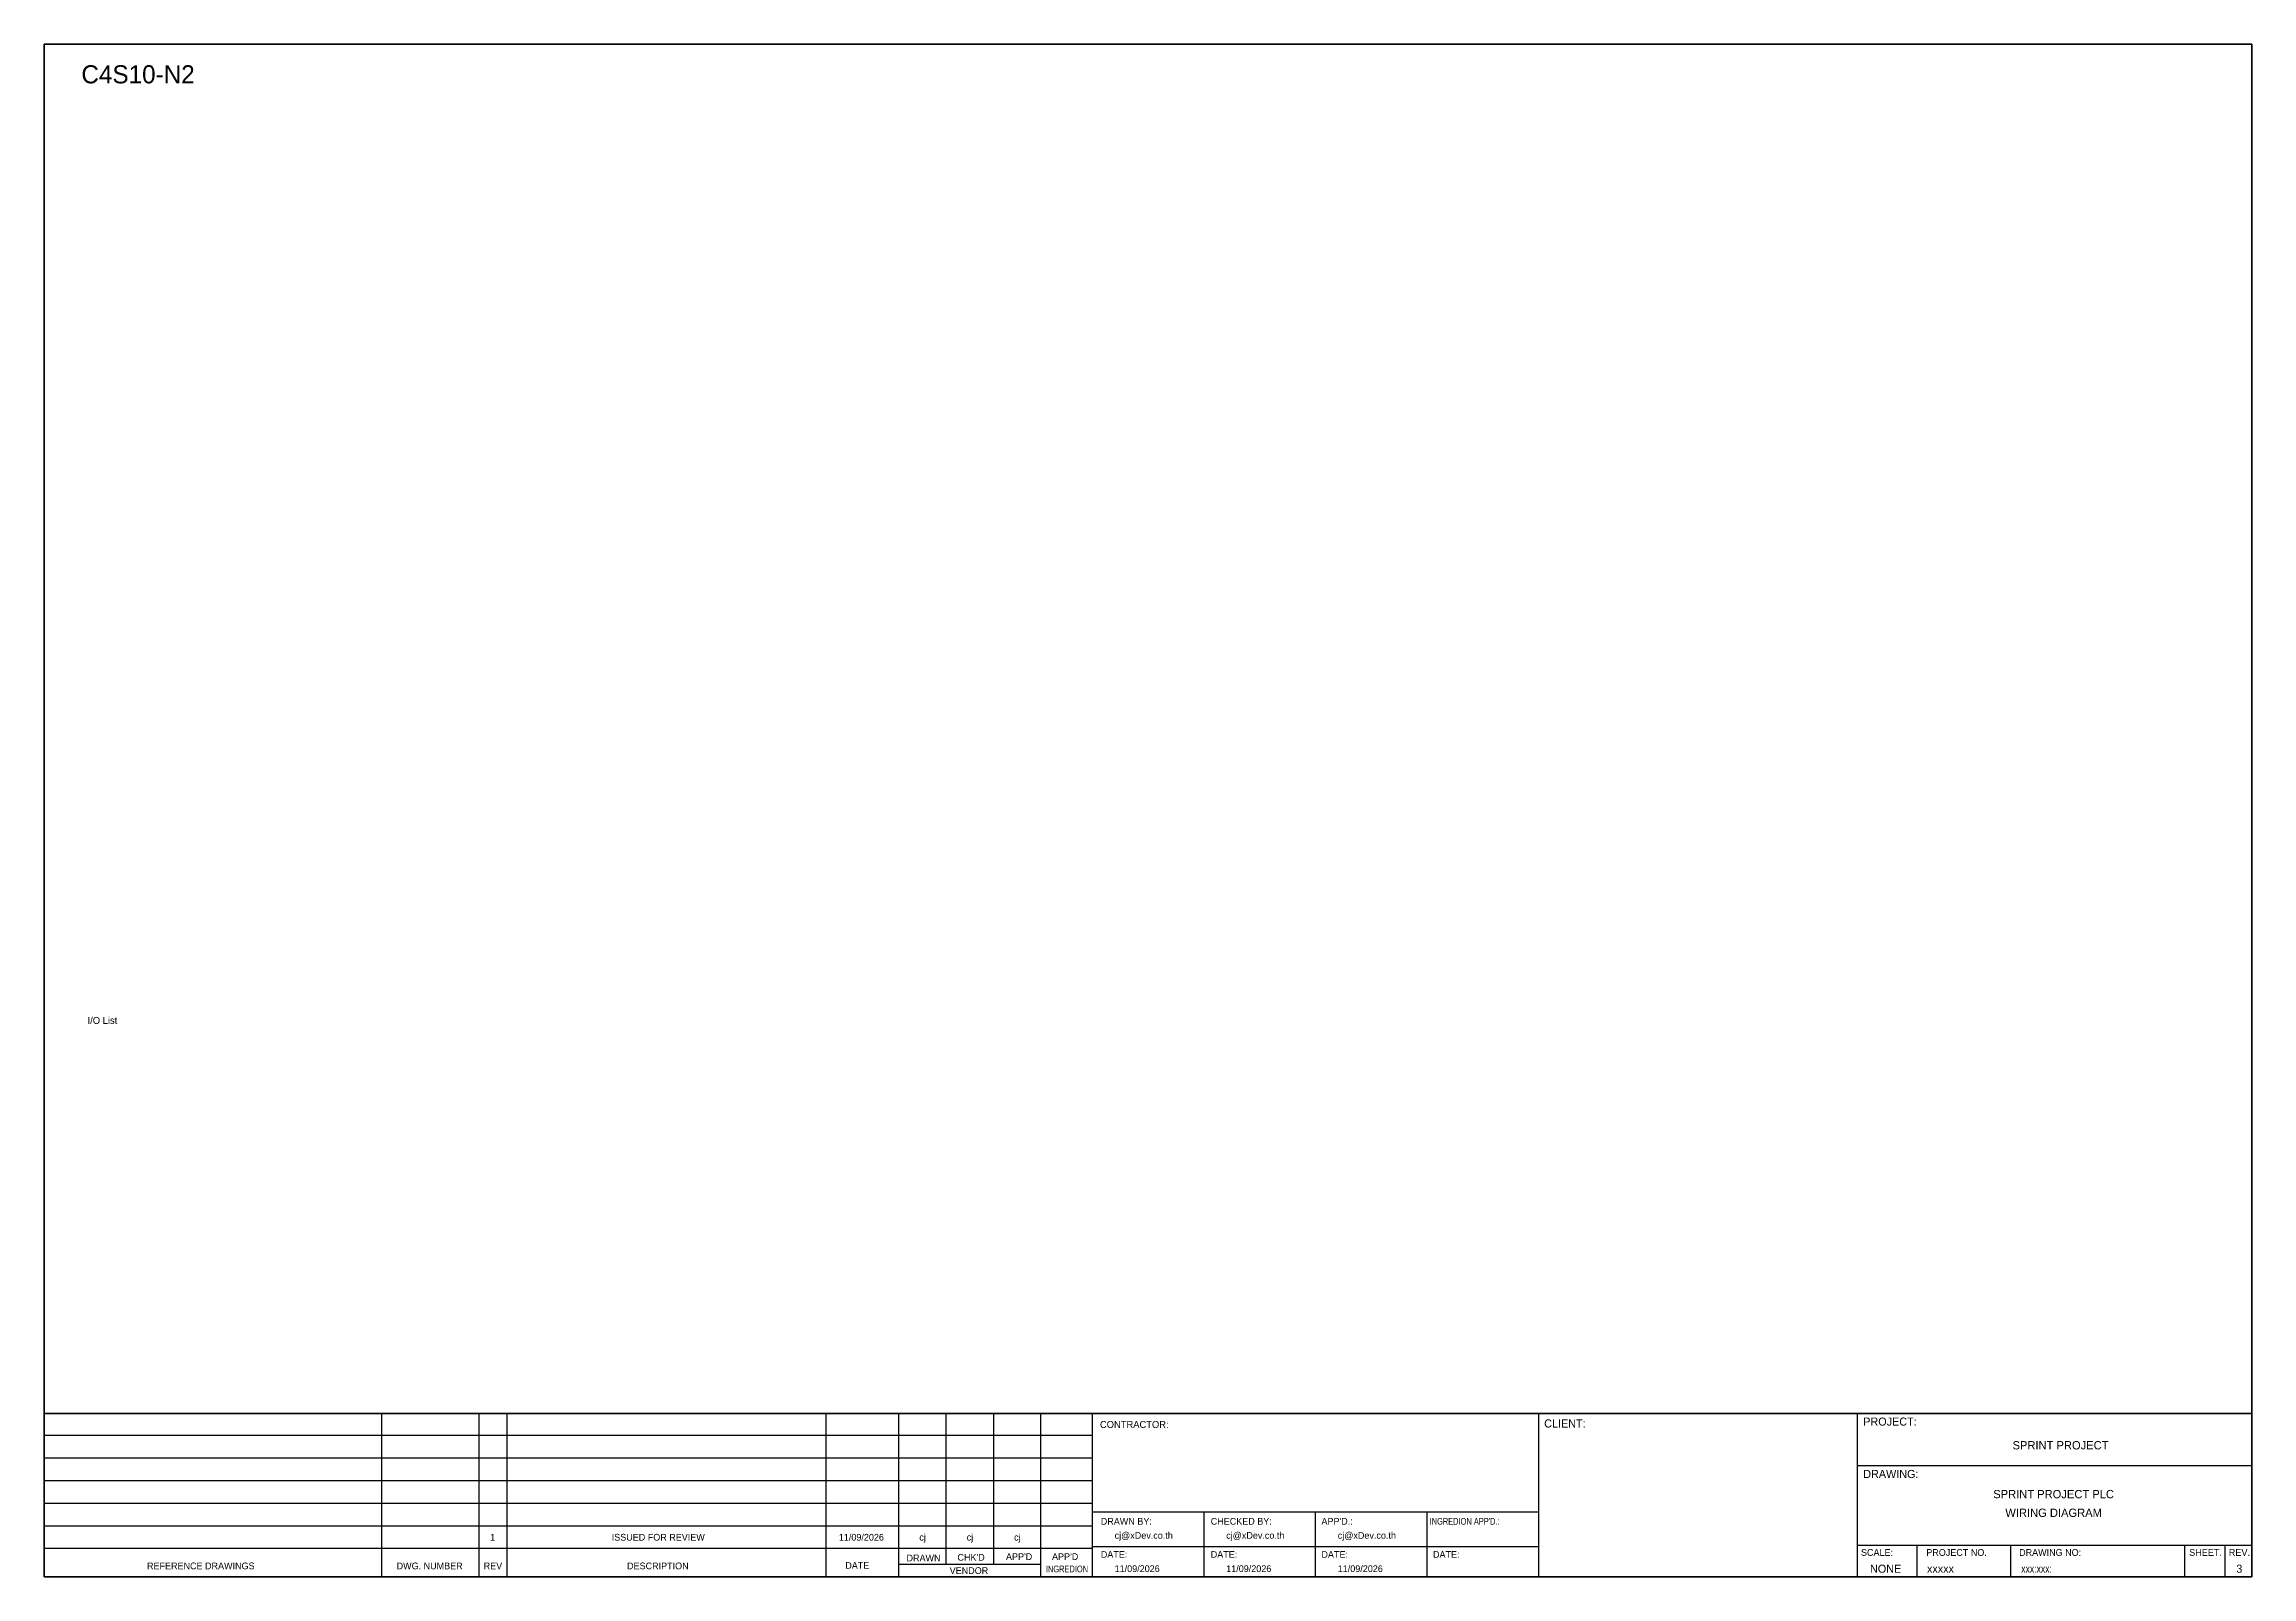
# Model space of a CAD drawing. Header units: metres. Extents: x 0 to 62600, y 0 to 2704.
# Drawn here: x 12580 to 16473, y 0 to 2704 of the extents above; entities that cross this region are included whole.
import ezdxf
from ezdxf.enums import TextEntityAlignment as Align

# ---------------------------------------------------------------- set-up
doc = ezdxf.new("R2010")
doc.units = ezdxf.units.M

msp = doc.modelspace()

# ---------------------------------------------------------------- linework, layer by layer
at = {"color": 4}
for p, q in [((15882.2, 56.1), (15882.2, 0)), ((16047.5, 56.1), (16047.5, 0))]:
    msp.add_line(p, q, dxfattribs=at)
at = {"color": 4, "ltscale": 0.5}
for p, q in [((16354.6, 56.1), (16354.6, 0)), ((16354.6, 56.1), (16354.6, 0)), ((16425.8, 56.1), (16425.8, 0)), ((16425.8, 56.1), (16425.8, 0))]:
    msp.add_line(p, q, dxfattribs=at)
at = {"layer": 'GT_1', "color": 4}
for p, q in [((13175.3, 0), (13175.3, 288.2)), ((13347.2, 0), (13347.2, 288.2)), ((13396.3, 0), (13396.3, 288.2)), ((13959, 0), (13959, 288.2)), ((14087.3, 0), (14087.3, 288.2)), ((14170.9, 21.8), (14170.9, 288.2)), ((14254.4, 21.8), (14254.4, 288.2)), ((14337.7, 0), (14337.7, 288.2)), ((14428.7, 0), (14428.7, 288.2)), ((15215.7, 0), (15215.7, 288.2)), ((15778, 0), (15778, 288.2)), ((15778, 0), (15778, 288.2)), ((15778, 0), (15778, 288.2)), ((14428.7, 249.3), (12579.9, 249.3)), ((14428.7, 209.5), (12579.9, 209.5)), ((14428.7, 169.6), (12579.9, 169.6)), ((14428.7, 129.7), (12579.9, 129.7)), ((14428.7, 89.7), (12579.9, 89.7)), ((15215.7, 114.3), (14428.7, 114.3)), ((14625.5, 0), (14625.5, 114.3)), ((14822.2, 0), (14822.2, 114.3)), ((15019, 0), (15019, 114.3)), ((14428.6, 49.8), (12579.9, 49.8)), ((15215.7, 52.9), (14428.7, 52.9)), ((15778, 56.1), (16473.2, 56.1)), ((14337.7, 21.8), (14087.3, 21.8))]:
    msp.add_line(p, q, dxfattribs=at)
at = {"layer": 'HELPPOINT', "color": 4, "lineweight": 35}
for p, q in [((12579.9, 0), (12579.9, 2704.2)), ((12579.9, 2704.2), (16473.2, 2704.2)), ((12579.9, 0), (12579.9, 2704.2)), ((12579.9, 2704.2), (16473.2, 2704.2)), ((16473.2, 2704.2), (16473.2, 0)), ((16473.2, 2704.2), (16473.2, 0)), ((16473.2, 0), (12579.9, 0)), ((16473.2, 0), (12579.9, 0))]:
    msp.add_line(p, q, dxfattribs=at)
at = {"layer": 'HELPPOINT', "color": 4}
for p, q in [((15778, 196.6), (16473.2, 196.6)), ((15778, 196.6), (16473.2, 196.6)), ((15778, 56.1), (16473.2, 56.1))]:
    msp.add_line(p, q, dxfattribs=at)
at = {"layer": 'MEMBER', "color": 4, "lineweight": 35}
msp.add_line((12579.9, 288.2), (16473.2, 288.2), dxfattribs=at)
msp.add_line((12579.9, 288.2), (16473.2, 288.2), dxfattribs=at)
at = {"layer": 'MEMBER', "color": 4}
for p, q in [((15778, 196.6), (16473.2, 196.6)), ((15778, 196.6), (16473.2, 196.6)), ((15778, 56.1), (16473.2, 56.1)), ((15778, 56.1), (16473.2, 56.1))]:
    msp.add_line(p, q, dxfattribs=at)

# ---------------------------------------------------------------- texts
at = {"color": 2}
msp.add_text('C4S10-N2', height=32, dxfattribs=at).set_placement((12645.6, 2635))
at = {"color": 4, "ltscale": 100}
for s, p in [('SPRINT PROJECT', (16135.8, 232.2)), ('SPRINT PROJECT PLC', (16123.6, 146)), ('WIRING DIAGRAM', (16123.6, 113.1))]:
    msp.add_text(s, height=14.693, dxfattribs=at).set_placement(p, align=Align.MIDDLE_CENTER)
at = {"layer": 'GT_1', "color": 4}
for s, p in [('CLIENT:', (15225.2, 263.5)), ('PROJECT:', (15787.9, 266.8)), ('DRAWING:', (15787.9, 174.4))]:
    msp.add_text(s, height=14.25, dxfattribs=at).set_placement(p)
at = {"layer": 'MEMBER', "color": 4, "ltscale": 0.8}
for s, height, p in [('I/O List', 12.35, (12656.5, 975.6)), ('CONTRACTOR:', 12.35, (14441.8, 262.7)), ('DRAWN BY:', 11.88, (14443.3, 92.1)), ('cj@xDev.co.th', 11.875, (14467.7, 67.2)), ('CHECKED BY:', 11.875, (14637.2, 92.1)), ('cj@xDev.co.th', 11.875, (14664.5, 67.2)), ("APP'D.:", 11.88, (14832.4, 92.1)), ('cj@xDev.co.th', 11.875, (14861.2, 67.2)), ('DRAWN', 11.88, (14100.7, 27.3)), ("CHK'D", 11.88, (14190.5, 28.5)), ("APP'D", 11.88, (14276.1, 29.7)), ("APP'D", 11.88, (14357.3, 29.7)), ('DATE:', 11.88, (14443.3, 33.6)), ('DATE:', 11.88, (14637.2, 33.6)), ('DATE:', 11.88, (14832.4, 33.6)), ('DATE:', 11.88, (15029.2, 33.6)), ('SCALE:', 11.88, (15783.9, 37.1)), ('PROJECT NO.', 11.875, (15899.1, 37.1)), ('DRAWING NO:', 11.875, (16062.8, 37.1)), ('SHEET.', 12, (16362.6, 37.1)), ('REV.', 12, (16432.5, 37.1)), ('REFERENCE DRAWINGS', 11.875, (12761.3, 13.4)), ('DWG. NUMBER', 11.875, (13201.5, 13.4)), ('REV', 11.88, (13355, 13.4)), ('DESCRIPTION', 11.875, (13607.9, 13.4)), ('DATE', 11.88, (13992.7, 14.2)), ('VENDOR', 11.88, (14176.8, 5.1)), ('11/09/2026', 11.88, (14467.7, 8.5)), ('11/09/2026', 11.88, (14664.5, 8.5)), ('11/09/2026', 11.88, (14861.2, 8.5)), ('NONE', 14.23, (15799.9, 7.3)), ('xxxxx', 14.23, (15900.3, 7.3))]:
    msp.add_text(s, height=height, dxfattribs=at).set_placement(p)
at = {"layer": 'MEMBER', "color": 4, "ltscale": 0.8, "width": 0.8}
for s, height, p in [("INGREDION APP'D.:", 11.875, (15023.2, 92.1)), ('INGREDION', 11.88, (14346.5, 8)), ('xxx:xxx:', 14.23, (16066.5, 7.3))]:
    msp.add_text(s, height=height, dxfattribs=at).set_placement(p)
at = {"layer": 'MEMBER', "color": 4, "ltscale": 0.8}
for s, height, p in [('1', 11.9, (13370.8, 69.9)), ('ISSUED FOR REVIEW', 11.875, (13662.9, 69.9)), ('11/09/2026', 11.88, (14021.1, 69.9)), ('cj', 11.88, (14129, 69.9)), ('cj', 11.88, (14212.6, 69.9)), ('cj', 11.88, (14296.1, 69.9))]:
    msp.add_text(s, height=height, dxfattribs=at).set_placement(p, align=Align.MIDDLE_CENTER)
msp.add_text('3', height=14.2, dxfattribs=at).set_placement((16451.1, 7.3), align=Align.CENTER)

doc.saveas('drawing.dxf')
